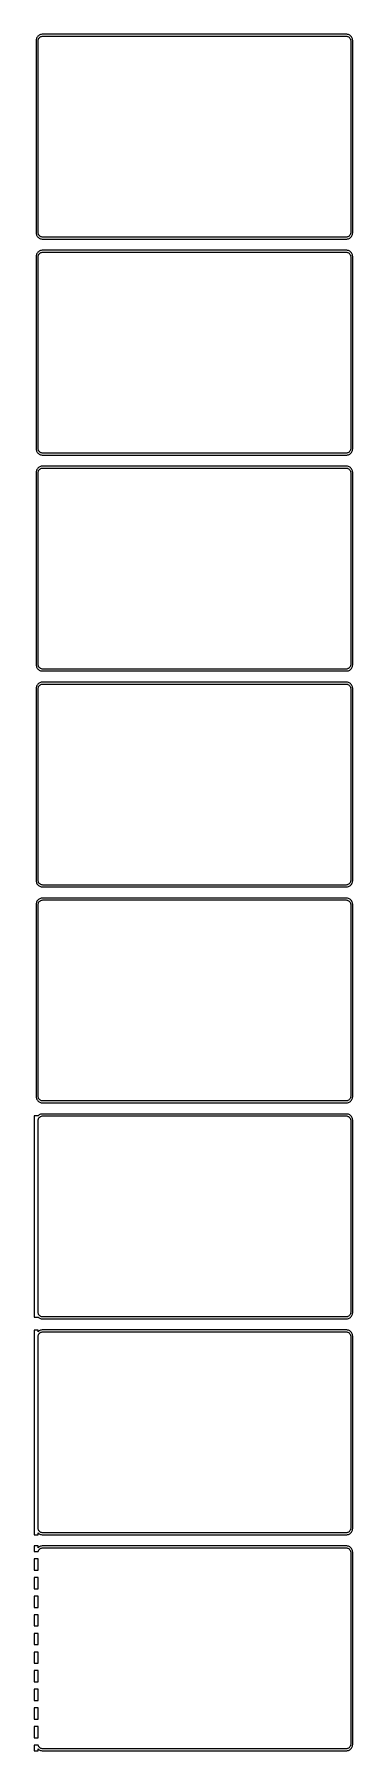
# Model space of a CAD drawing. Header units: metres. Extents: x -129 to 128, y 2528 to 5128.
# Drawn here: x -129 to 128, y 3746 to 5128 of the extents above; entities that cross this region are included whole.
import ezdxf

# ---------------------------------------------------------------- set-up
doc = ezdxf.new("R2010")
doc.units = ezdxf.units.M

msp = doc.modelspace()

# ---------------------------------------------------------------- linework, layer by layer
for p, q in [((-127.461, 5124.13), (-127.5, 5123.5)), ((-127.5, 5123.5), (-127.5, 4968.5)), ((-127.343, 5124.74), (-127.461, 5124.13)), ((-127.149, 5125.34), (-127.343, 5124.74)), ((-126.882, 5125.91), (-127.149, 5125.34)), ((-126.545, 5126.44), (-126.882, 5125.91)), ((-126.145, 5126.92), (-126.545, 5126.44)), ((-125.687, 5127.35), (-126.145, 5126.92)), ((-126, 5123), (-125.968, 5123.5)), ((-126, 4969), (-126, 5123)), ((-125.968, 5123.5), (-125.874, 5123.99)), ((-125.874, 5123.99), (-125.719, 5124.47)), ((-125.719, 5124.47), (-125.505, 5124.93)), ((-125.179, 5127.72), (-125.687, 5127.35)), ((-125.505, 5124.93), (-125.236, 5125.35)), ((-125.236, 5125.35), (-124.916, 5125.74)), ((-124.629, 5128.02), (-125.179, 5127.72)), ((-124.916, 5125.74), (-124.55, 5126.08)), ((-124.045, 5128.26), (-124.629, 5128.02)), ((-124.55, 5126.08), (-124.143, 5126.38)), ((-124.143, 5126.38), (-123.703, 5126.62)), ((-123.437, 5128.41), (-124.045, 5128.26)), ((-123.703, 5126.62), (-123.236, 5126.8)), ((-122.814, 5128.49), (-123.437, 5128.41)), ((-123.236, 5126.8), (-122.75, 5126.93)), ((122.814, 5128.49), (-122.814, 5128.49)), ((-122.75, 5126.93), (-122.251, 5126.99)), ((-122.251, 5126.99), (122.251, 5126.99)), ((122.251, 5126.99), (122.75, 5126.93)), ((122.75, 5126.93), (123.236, 5126.8)), ((123.437, 5128.41), (122.814, 5128.49)), ((123.236, 5126.8), (123.703, 5126.62)), ((124.045, 5128.26), (123.437, 5128.41)), ((123.703, 5126.62), (124.143, 5126.38)), ((124.629, 5128.02), (124.045, 5128.26)), ((124.143, 5126.38), (124.55, 5126.08)), ((124.55, 5126.08), (124.916, 5125.74)), ((125.179, 5127.72), (124.629, 5128.02)), ((124.916, 5125.74), (125.236, 5125.35)), ((125.687, 5127.35), (125.179, 5127.72)), ((125.236, 5125.35), (125.505, 5124.93)), ((125.505, 5124.93), (125.719, 5124.47)), ((126.145, 5126.92), (125.687, 5127.35)), ((125.719, 5124.47), (125.874, 5123.99)), ((125.874, 5123.99), (125.968, 5123.5)), ((125.968, 5123.5), (126, 5123)), ((126, 5123), (126, 4969)), ((126.545, 5126.44), (126.145, 5126.92)), ((126.882, 5125.91), (126.545, 5126.44)), ((127.149, 5125.34), (126.882, 5125.91)), ((127.343, 5124.74), (127.149, 5125.34)), ((127.461, 5124.13), (127.343, 5124.74)), ((127.5, 5123.5), (127.461, 5124.13)), ((127.5, 4968.5), (127.5, 5123.5)), ((-127.5, 4968.5), (-127.461, 4967.87)), ((-127.461, 4967.87), (-127.343, 4967.26)), ((-127.343, 4967.26), (-127.149, 4966.66)), ((-127.149, 4966.66), (-126.882, 4966.09)), ((-126.882, 4966.09), (-126.545, 4965.56)), ((-126.545, 4965.56), (-126.145, 4965.08)), ((-126.145, 4965.08), (-125.687, 4964.65)), ((-125.968, 4968.5), (-126, 4969)), ((-125.874, 4968.01), (-125.968, 4968.5)), ((-125.719, 4967.53), (-125.874, 4968.01)), ((-125.505, 4967.07), (-125.719, 4967.53)), ((-125.236, 4966.65), (-125.505, 4967.07)), ((-124.916, 4966.26), (-125.236, 4966.65)), ((-124.55, 4965.92), (-124.916, 4966.26)), ((-124.143, 4965.62), (-124.55, 4965.92)), ((-123.703, 4965.38), (-124.143, 4965.62)), ((-123.236, 4965.2), (-123.703, 4965.38)), ((-122.75, 4965.07), (-123.236, 4965.2)), ((-122.251, 4965.01), (-122.75, 4965.07)), ((122.251, 4965.01), (-122.251, 4965.01)), ((122.75, 4965.07), (122.251, 4965.01)), ((123.236, 4965.2), (122.75, 4965.07)), ((123.703, 4965.38), (123.236, 4965.2)), ((124.143, 4965.62), (123.703, 4965.38)), ((124.55, 4965.92), (124.143, 4965.62)), ((124.916, 4966.26), (124.55, 4965.92)), ((125.236, 4966.65), (124.916, 4966.26)), ((125.505, 4967.07), (125.236, 4966.65)), ((125.719, 4967.53), (125.505, 4967.07)), ((125.687, 4964.65), (126.145, 4965.08)), ((125.874, 4968.01), (125.719, 4967.53)), ((125.968, 4968.5), (125.874, 4968.01)), ((126, 4969), (125.968, 4968.5)), ((126.145, 4965.08), (126.545, 4965.56)), ((126.545, 4965.56), (126.882, 4966.09)), ((126.882, 4966.09), (127.149, 4966.66)), ((127.149, 4966.66), (127.343, 4967.26)), ((127.343, 4967.26), (127.461, 4967.87)), ((127.461, 4967.87), (127.5, 4968.5)), ((-127.149, 4951.34), (-127.343, 4950.74)), ((-126.882, 4951.91), (-127.149, 4951.34)), ((-126.545, 4952.44), (-126.882, 4951.91)), ((-126.145, 4952.92), (-126.545, 4952.44)), ((-125.687, 4953.35), (-126.145, 4952.92)), ((-125.687, 4964.65), (-125.179, 4964.28)), ((-125.179, 4953.72), (-125.687, 4953.35)), ((-125.505, 4950.93), (-125.236, 4951.35)), ((-125.236, 4951.35), (-124.916, 4951.74)), ((-125.179, 4964.28), (-124.629, 4963.98)), ((-124.629, 4954.02), (-125.179, 4953.72)), ((-124.916, 4951.74), (-124.55, 4952.08)), ((-124.629, 4963.98), (-124.045, 4963.74)), ((-124.045, 4954.26), (-124.629, 4954.02)), ((-124.55, 4952.08), (-124.143, 4952.38)), ((-124.143, 4952.38), (-123.703, 4952.62)), ((-124.045, 4963.74), (-123.437, 4963.59)), ((-123.437, 4954.41), (-124.045, 4954.26)), ((-123.703, 4952.62), (-123.236, 4952.8)), ((-123.437, 4963.59), (-122.814, 4963.51)), ((-122.814, 4954.49), (-123.437, 4954.41)), ((-123.236, 4952.8), (-122.75, 4952.93)), ((-122.814, 4963.51), (122.814, 4963.51)), ((122.814, 4954.49), (-122.814, 4954.49)), ((-122.75, 4952.93), (-122.251, 4952.99)), ((-122.251, 4952.99), (122.251, 4952.99)), ((122.251, 4952.99), (122.75, 4952.93)), ((122.75, 4952.93), (123.236, 4952.8)), ((122.814, 4963.51), (123.437, 4963.59)), ((123.437, 4954.41), (122.814, 4954.49)), ((123.236, 4952.8), (123.703, 4952.62)), ((123.437, 4963.59), (124.045, 4963.74)), ((124.045, 4954.26), (123.437, 4954.41)), ((123.703, 4952.62), (124.143, 4952.38)), ((124.045, 4963.74), (124.629, 4963.98)), ((124.629, 4954.02), (124.045, 4954.26)), ((124.143, 4952.38), (124.55, 4952.08)), ((124.55, 4952.08), (124.916, 4951.74)), ((124.629, 4963.98), (125.179, 4964.28)), ((125.179, 4953.72), (124.629, 4954.02)), ((124.916, 4951.74), (125.236, 4951.35)), ((125.179, 4964.28), (125.687, 4964.65)), ((125.687, 4953.35), (125.179, 4953.72)), ((125.236, 4951.35), (125.505, 4950.93)), ((126.145, 4952.92), (125.687, 4953.35)), ((126.545, 4952.44), (126.145, 4952.92)), ((126.882, 4951.91), (126.545, 4952.44)), ((127.149, 4951.34), (126.882, 4951.91)), ((127.343, 4950.74), (127.149, 4951.34)), ((-127.461, 4950.13), (-127.5, 4949.5)), ((-127.5, 4949.5), (-127.5, 4794.5)), ((-127.343, 4950.74), (-127.461, 4950.13)), ((-126, 4949), (-125.968, 4949.5)), ((-126, 4795), (-126, 4949)), ((-125.968, 4949.5), (-125.874, 4949.99)), ((-125.874, 4949.99), (-125.719, 4950.47)), ((-125.719, 4950.47), (-125.505, 4950.93)), ((125.505, 4950.93), (125.719, 4950.47)), ((125.719, 4950.47), (125.874, 4949.99)), ((125.874, 4949.99), (125.968, 4949.5)), ((125.968, 4949.5), (126, 4949)), ((126, 4949), (126, 4795)), ((127.461, 4950.13), (127.343, 4950.74)), ((127.5, 4949.5), (127.461, 4950.13)), ((127.5, 4794.5), (127.5, 4949.5)), ((-127.5, 4794.5), (-127.461, 4793.87)), ((-127.461, 4793.87), (-127.343, 4793.26)), ((-127.343, 4793.26), (-127.149, 4792.66)), ((-127.149, 4792.66), (-126.882, 4792.09)), ((-126.882, 4792.09), (-126.545, 4791.56)), ((-126.545, 4791.56), (-126.145, 4791.08)), ((-126.145, 4791.08), (-125.687, 4790.65)), ((-125.968, 4794.5), (-126, 4795)), ((-125.874, 4794.01), (-125.968, 4794.5)), ((-125.719, 4793.53), (-125.874, 4794.01)), ((-125.505, 4793.07), (-125.719, 4793.53)), ((-125.687, 4790.65), (-125.179, 4790.28)), ((-125.236, 4792.65), (-125.505, 4793.07)), ((-124.916, 4792.26), (-125.236, 4792.65)), ((-125.179, 4790.28), (-124.629, 4789.98)), ((-124.55, 4791.92), (-124.916, 4792.26)), ((-124.629, 4789.98), (-124.045, 4789.74)), ((-124.143, 4791.62), (-124.55, 4791.92)), ((-123.703, 4791.38), (-124.143, 4791.62)), ((-124.045, 4789.74), (-123.437, 4789.59)), ((-123.236, 4791.2), (-123.703, 4791.38)), ((-123.437, 4789.59), (-122.814, 4789.51)), ((-122.75, 4791.07), (-123.236, 4791.2)), ((-122.814, 4789.51), (122.814, 4789.51)), ((-122.251, 4791.01), (-122.75, 4791.07)), ((122.251, 4791.01), (-122.251, 4791.01)), ((122.75, 4791.07), (122.251, 4791.01)), ((123.236, 4791.2), (122.75, 4791.07)), ((122.814, 4789.51), (123.437, 4789.59)), ((123.703, 4791.38), (123.236, 4791.2)), ((123.437, 4789.59), (124.045, 4789.74)), ((124.143, 4791.62), (123.703, 4791.38)), ((124.045, 4789.74), (124.629, 4789.98)), ((124.55, 4791.92), (124.143, 4791.62)), ((124.916, 4792.26), (124.55, 4791.92)), ((124.629, 4789.98), (125.179, 4790.28)), ((125.236, 4792.65), (124.916, 4792.26)), ((125.179, 4790.28), (125.687, 4790.65)), ((125.505, 4793.07), (125.236, 4792.65)), ((125.719, 4793.53), (125.505, 4793.07)), ((125.687, 4790.65), (126.145, 4791.08)), ((125.874, 4794.01), (125.719, 4793.53)), ((125.968, 4794.5), (125.874, 4794.01)), ((126, 4795), (125.968, 4794.5)), ((126.145, 4791.08), (126.545, 4791.56)), ((126.545, 4791.56), (126.882, 4792.09)), ((126.882, 4792.09), (127.149, 4792.66)), ((127.149, 4792.66), (127.343, 4793.26)), ((127.343, 4793.26), (127.461, 4793.87)), ((127.461, 4793.87), (127.5, 4794.5)), ((-127.461, 4776.13), (-127.5, 4775.5)), ((-127.5, 4775.5), (-127.5, 4620.5)), ((-127.343, 4776.74), (-127.461, 4776.13)), ((-127.149, 4777.34), (-127.343, 4776.74)), ((-126.882, 4777.91), (-127.149, 4777.34)), ((-126.545, 4778.44), (-126.882, 4777.91)), ((-126.145, 4778.92), (-126.545, 4778.44)), ((-125.687, 4779.35), (-126.145, 4778.92)), ((-126, 4775), (-125.968, 4775.5)), ((-126, 4621), (-126, 4775)), ((-125.968, 4775.5), (-125.874, 4775.99)), ((-125.874, 4775.99), (-125.719, 4776.47)), ((-125.719, 4776.47), (-125.505, 4776.93)), ((-125.179, 4779.72), (-125.687, 4779.35)), ((-125.505, 4776.93), (-125.236, 4777.35)), ((-125.236, 4777.35), (-124.916, 4777.74)), ((-124.629, 4780.02), (-125.179, 4779.72)), ((-124.916, 4777.74), (-124.55, 4778.08)), ((-124.045, 4780.26), (-124.629, 4780.02)), ((-124.55, 4778.08), (-124.143, 4778.38)), ((-124.143, 4778.38), (-123.703, 4778.62)), ((-123.437, 4780.41), (-124.045, 4780.26)), ((-123.703, 4778.62), (-123.236, 4778.8)), ((-122.814, 4780.49), (-123.437, 4780.41)), ((-123.236, 4778.8), (-122.75, 4778.93)), ((122.814, 4780.49), (-122.814, 4780.49)), ((-122.75, 4778.93), (-122.251, 4778.99)), ((-122.251, 4778.99), (122.251, 4778.99)), ((122.251, 4778.99), (122.75, 4778.93)), ((122.75, 4778.93), (123.236, 4778.8)), ((123.437, 4780.41), (122.814, 4780.49)), ((123.236, 4778.8), (123.703, 4778.62)), ((124.045, 4780.26), (123.437, 4780.41)), ((123.703, 4778.62), (124.143, 4778.38)), ((124.629, 4780.02), (124.045, 4780.26)), ((124.143, 4778.38), (124.55, 4778.08)), ((124.55, 4778.08), (124.916, 4777.74)), ((125.179, 4779.72), (124.629, 4780.02)), ((124.916, 4777.74), (125.236, 4777.35)), ((125.687, 4779.35), (125.179, 4779.72)), ((125.236, 4777.35), (125.505, 4776.93)), ((125.505, 4776.93), (125.719, 4776.47)), ((126.145, 4778.92), (125.687, 4779.35)), ((125.719, 4776.47), (125.874, 4775.99)), ((125.874, 4775.99), (125.968, 4775.5)), ((125.968, 4775.5), (126, 4775)), ((126, 4775), (126, 4621)), ((126.545, 4778.44), (126.145, 4778.92)), ((126.882, 4777.91), (126.545, 4778.44)), ((127.149, 4777.34), (126.882, 4777.91)), ((127.343, 4776.74), (127.149, 4777.34)), ((127.461, 4776.13), (127.343, 4776.74)), ((127.5, 4775.5), (127.461, 4776.13)), ((127.5, 4620.5), (127.5, 4775.5)), ((-127.5, 4620.5), (-127.461, 4619.87)), ((-127.461, 4619.87), (-127.343, 4619.26)), ((-127.343, 4619.26), (-127.149, 4618.66)), ((-125.968, 4620.5), (-126, 4621)), ((-125.874, 4620.01), (-125.968, 4620.5)), ((-125.719, 4619.53), (-125.874, 4620.01)), ((-125.505, 4619.07), (-125.719, 4619.53)), ((125.719, 4619.53), (125.505, 4619.07)), ((125.874, 4620.01), (125.719, 4619.53)), ((125.968, 4620.5), (125.874, 4620.01)), ((126, 4621), (125.968, 4620.5)), ((127.149, 4618.66), (127.343, 4619.26)), ((127.343, 4619.26), (127.461, 4619.87)), ((127.461, 4619.87), (127.5, 4620.5)), ((-127.149, 4618.66), (-126.882, 4618.09)), ((-126.882, 4618.09), (-126.545, 4617.56)), ((-126.545, 4617.56), (-126.145, 4617.08)), ((-126.145, 4617.08), (-125.687, 4616.65)), ((-125.687, 4605.35), (-126.145, 4604.92)), ((-125.687, 4616.65), (-125.179, 4616.28)), ((-125.179, 4605.72), (-125.687, 4605.35)), ((-125.236, 4618.65), (-125.505, 4619.07)), ((-124.916, 4618.26), (-125.236, 4618.65)), ((-125.179, 4616.28), (-124.629, 4615.98)), ((-124.629, 4606.02), (-125.179, 4605.72)), ((-124.55, 4617.92), (-124.916, 4618.26)), ((-124.629, 4615.98), (-124.045, 4615.74)), ((-124.045, 4606.26), (-124.629, 4606.02)), ((-124.143, 4617.62), (-124.55, 4617.92)), ((-123.703, 4617.38), (-124.143, 4617.62)), ((-124.045, 4615.74), (-123.437, 4615.59)), ((-123.437, 4606.41), (-124.045, 4606.26)), ((-123.236, 4617.2), (-123.703, 4617.38)), ((-123.437, 4615.59), (-122.814, 4615.51)), ((-122.814, 4606.49), (-123.437, 4606.41)), ((-122.75, 4617.07), (-123.236, 4617.2)), ((-122.814, 4615.51), (122.814, 4615.51)), ((122.814, 4606.49), (-122.814, 4606.49)), ((-122.251, 4617.01), (-122.75, 4617.07)), ((122.251, 4617.01), (-122.251, 4617.01)), ((122.75, 4617.07), (122.251, 4617.01)), ((123.236, 4617.2), (122.75, 4617.07)), ((122.814, 4615.51), (123.437, 4615.59)), ((123.437, 4606.41), (122.814, 4606.49)), ((123.703, 4617.38), (123.236, 4617.2)), ((123.437, 4615.59), (124.045, 4615.74)), ((124.045, 4606.26), (123.437, 4606.41)), ((124.143, 4617.62), (123.703, 4617.38)), ((124.045, 4615.74), (124.629, 4615.98)), ((124.629, 4606.02), (124.045, 4606.26)), ((124.55, 4617.92), (124.143, 4617.62)), ((124.916, 4618.26), (124.55, 4617.92)), ((124.629, 4615.98), (125.179, 4616.28)), ((125.179, 4605.72), (124.629, 4606.02)), ((125.236, 4618.65), (124.916, 4618.26)), ((125.179, 4616.28), (125.687, 4616.65)), ((125.687, 4605.35), (125.179, 4605.72)), ((125.505, 4619.07), (125.236, 4618.65)), ((125.687, 4616.65), (126.145, 4617.08)), ((126.145, 4604.92), (125.687, 4605.35)), ((126.145, 4617.08), (126.545, 4617.56)), ((126.545, 4617.56), (126.882, 4618.09)), ((126.882, 4618.09), (127.149, 4618.66)), ((-127.461, 4602.13), (-127.5, 4601.5)), ((-127.5, 4601.5), (-127.5, 4446.5)), ((-127.343, 4602.74), (-127.461, 4602.13)), ((-127.149, 4603.34), (-127.343, 4602.74)), ((-126.882, 4603.91), (-127.149, 4603.34)), ((-126.545, 4604.44), (-126.882, 4603.91)), ((-126.145, 4604.92), (-126.545, 4604.44)), ((-126, 4601), (-125.968, 4601.5)), ((-126, 4447), (-126, 4601)), ((-125.968, 4601.5), (-125.874, 4601.99)), ((-125.874, 4601.99), (-125.719, 4602.47)), ((-125.719, 4602.47), (-125.505, 4602.93)), ((-125.505, 4602.93), (-125.236, 4603.35)), ((-125.236, 4603.35), (-124.916, 4603.74)), ((-124.916, 4603.74), (-124.55, 4604.08)), ((-124.55, 4604.08), (-124.143, 4604.38)), ((-124.143, 4604.38), (-123.703, 4604.62)), ((-123.703, 4604.62), (-123.236, 4604.8)), ((-123.236, 4604.8), (-122.75, 4604.93)), ((-122.75, 4604.93), (-122.251, 4604.99)), ((-122.251, 4604.99), (122.251, 4604.99)), ((122.251, 4604.99), (122.75, 4604.93)), ((122.75, 4604.93), (123.236, 4604.8)), ((123.236, 4604.8), (123.703, 4604.62)), ((123.703, 4604.62), (124.143, 4604.38)), ((124.143, 4604.38), (124.55, 4604.08)), ((124.55, 4604.08), (124.916, 4603.74)), ((124.916, 4603.74), (125.236, 4603.35)), ((125.236, 4603.35), (125.505, 4602.93)), ((125.505, 4602.93), (125.719, 4602.47)), ((125.719, 4602.47), (125.874, 4601.99)), ((125.874, 4601.99), (125.968, 4601.5)), ((125.968, 4601.5), (126, 4601)), ((126, 4601), (126, 4447)), ((126.545, 4604.44), (126.145, 4604.92)), ((126.882, 4603.91), (126.545, 4604.44)), ((127.149, 4603.34), (126.882, 4603.91)), ((127.343, 4602.74), (127.149, 4603.34)), ((127.461, 4602.13), (127.343, 4602.74)), ((127.5, 4601.5), (127.461, 4602.13)), ((127.5, 4446.5), (127.5, 4601.5)), ((-127.5, 4446.5), (-127.461, 4445.87)), ((-127.461, 4445.87), (-127.343, 4445.26)), ((-127.343, 4445.26), (-127.149, 4444.66)), ((-127.149, 4444.66), (-126.882, 4444.09)), ((-126.882, 4444.09), (-126.545, 4443.56)), ((-126.545, 4443.56), (-126.145, 4443.08)), ((-126.145, 4443.08), (-125.687, 4442.65)), ((-125.968, 4446.5), (-126, 4447)), ((-125.874, 4446.01), (-125.968, 4446.5)), ((-125.719, 4445.53), (-125.874, 4446.01)), ((-125.505, 4445.07), (-125.719, 4445.53)), ((-125.687, 4442.65), (-125.179, 4442.28)), ((-125.236, 4444.65), (-125.505, 4445.07)), ((-124.916, 4444.26), (-125.236, 4444.65)), ((-125.179, 4442.28), (-124.629, 4441.98)), ((-124.55, 4443.92), (-124.916, 4444.26)), ((-124.629, 4441.98), (-124.045, 4441.74)), ((-124.143, 4443.62), (-124.55, 4443.92)), ((-123.703, 4443.38), (-124.143, 4443.62)), ((-124.045, 4441.74), (-123.437, 4441.59)), ((-123.236, 4443.2), (-123.703, 4443.38)), ((-123.437, 4441.59), (-122.814, 4441.51)), ((-122.75, 4443.07), (-123.236, 4443.2)), ((-122.814, 4441.51), (122.814, 4441.51)), ((-122.251, 4443.01), (-122.75, 4443.07)), ((122.251, 4443.01), (-122.251, 4443.01)), ((122.75, 4443.07), (122.251, 4443.01)), ((123.236, 4443.2), (122.75, 4443.07)), ((122.814, 4441.51), (123.437, 4441.59)), ((123.703, 4443.38), (123.236, 4443.2)), ((123.437, 4441.59), (124.045, 4441.74)), ((124.143, 4443.62), (123.703, 4443.38)), ((124.045, 4441.74), (124.629, 4441.98)), ((124.55, 4443.92), (124.143, 4443.62)), ((124.916, 4444.26), (124.55, 4443.92)), ((124.629, 4441.98), (125.179, 4442.28)), ((125.236, 4444.65), (124.916, 4444.26)), ((125.179, 4442.28), (125.687, 4442.65)), ((125.505, 4445.07), (125.236, 4444.65)), ((125.719, 4445.53), (125.505, 4445.07)), ((125.687, 4442.65), (126.145, 4443.08)), ((125.874, 4446.01), (125.719, 4445.53)), ((125.968, 4446.5), (125.874, 4446.01)), ((126, 4447), (125.968, 4446.5)), ((126.145, 4443.08), (126.545, 4443.56)), ((126.545, 4443.56), (126.882, 4444.09)), ((126.882, 4444.09), (127.149, 4444.66)), ((127.149, 4444.66), (127.343, 4445.26)), ((127.343, 4445.26), (127.461, 4445.87)), ((127.461, 4445.87), (127.5, 4446.5)), ((-127.461, 4428.13), (-127.5, 4427.5)), ((-127.5, 4427.5), (-127.5, 4272.5)), ((-127.343, 4428.74), (-127.461, 4428.13)), ((-127.149, 4429.34), (-127.343, 4428.74)), ((-126.882, 4429.91), (-127.149, 4429.34)), ((-126.545, 4430.44), (-126.882, 4429.91)), ((-126.145, 4430.92), (-126.545, 4430.44)), ((-125.687, 4431.35), (-126.145, 4430.92)), ((-126, 4427), (-125.968, 4427.5)), ((-126, 4273), (-126, 4427)), ((-125.968, 4427.5), (-125.874, 4427.99)), ((-125.874, 4427.99), (-125.719, 4428.47)), ((-125.719, 4428.47), (-125.505, 4428.93)), ((-125.179, 4431.72), (-125.687, 4431.35)), ((-125.505, 4428.93), (-125.236, 4429.35)), ((-125.236, 4429.35), (-124.916, 4429.74)), ((-124.629, 4432.02), (-125.179, 4431.72)), ((-124.916, 4429.74), (-124.55, 4430.08)), ((-124.045, 4432.26), (-124.629, 4432.02)), ((-124.55, 4430.08), (-124.143, 4430.38)), ((-124.143, 4430.38), (-123.703, 4430.62)), ((-123.437, 4432.41), (-124.045, 4432.26)), ((-123.703, 4430.62), (-123.236, 4430.8)), ((-122.814, 4432.49), (-123.437, 4432.41)), ((-123.236, 4430.8), (-122.75, 4430.93)), ((122.814, 4432.49), (-122.814, 4432.49)), ((-122.75, 4430.93), (-122.251, 4430.99)), ((-122.251, 4430.99), (122.251, 4430.99)), ((122.251, 4430.99), (122.75, 4430.93)), ((122.75, 4430.93), (123.236, 4430.8)), ((123.437, 4432.41), (122.814, 4432.49)), ((123.236, 4430.8), (123.703, 4430.62)), ((124.045, 4432.26), (123.437, 4432.41)), ((123.703, 4430.62), (124.143, 4430.38)), ((124.629, 4432.02), (124.045, 4432.26)), ((124.143, 4430.38), (124.55, 4430.08)), ((124.55, 4430.08), (124.916, 4429.74)), ((125.179, 4431.72), (124.629, 4432.02)), ((124.916, 4429.74), (125.236, 4429.35)), ((125.687, 4431.35), (125.179, 4431.72)), ((125.236, 4429.35), (125.505, 4428.93)), ((125.505, 4428.93), (125.719, 4428.47)), ((126.145, 4430.92), (125.687, 4431.35)), ((125.719, 4428.47), (125.874, 4427.99)), ((125.874, 4427.99), (125.968, 4427.5)), ((125.968, 4427.5), (126, 4427)), ((126, 4427), (126, 4273)), ((126.545, 4430.44), (126.145, 4430.92)), ((126.882, 4429.91), (126.545, 4430.44)), ((127.149, 4429.34), (126.882, 4429.91)), ((127.343, 4428.74), (127.149, 4429.34)), ((127.461, 4428.13), (127.343, 4428.74)), ((127.5, 4427.5), (127.461, 4428.13)), ((127.5, 4272.5), (127.5, 4427.5)), ((-127.5, 4272.5), (-127.461, 4271.87)), ((-127.461, 4271.87), (-127.343, 4271.26)), ((-127.343, 4271.26), (-127.149, 4270.66)), ((-127.149, 4270.66), (-126.882, 4270.09)), ((-126.882, 4270.09), (-126.545, 4269.56)), ((-126.545, 4269.56), (-126.145, 4269.08)), ((-126.145, 4269.08), (-125.687, 4268.65)), ((-125.968, 4272.5), (-126, 4273)), ((-125.874, 4272.01), (-125.968, 4272.5)), ((-125.719, 4271.53), (-125.874, 4272.01)), ((-125.505, 4271.07), (-125.719, 4271.53)), ((-125.687, 4268.65), (-125.179, 4268.28)), ((-125.236, 4270.65), (-125.505, 4271.07)), ((-124.916, 4270.26), (-125.236, 4270.65)), ((-125.179, 4268.28), (-124.629, 4267.98)), ((-124.55, 4269.92), (-124.916, 4270.26)), ((-124.629, 4267.98), (-124.045, 4267.74)), ((-124.143, 4269.62), (-124.55, 4269.92)), ((-123.703, 4269.38), (-124.143, 4269.62)), ((-124.045, 4267.74), (-123.437, 4267.59)), ((-123.236, 4269.2), (-123.703, 4269.38)), ((-123.437, 4267.59), (-122.814, 4267.51)), ((-122.75, 4269.07), (-123.236, 4269.2)), ((-122.814, 4267.51), (122.814, 4267.51)), ((-122.251, 4269.01), (-122.75, 4269.07)), ((122.251, 4269.01), (-122.251, 4269.01)), ((122.75, 4269.07), (122.251, 4269.01)), ((123.236, 4269.2), (122.75, 4269.07)), ((122.814, 4267.51), (123.437, 4267.59)), ((123.703, 4269.38), (123.236, 4269.2)), ((123.437, 4267.59), (124.045, 4267.74)), ((124.143, 4269.62), (123.703, 4269.38)), ((124.045, 4267.74), (124.629, 4267.98)), ((124.55, 4269.92), (124.143, 4269.62)), ((124.916, 4270.26), (124.55, 4269.92)), ((124.629, 4267.98), (125.179, 4268.28)), ((125.236, 4270.65), (124.916, 4270.26)), ((125.179, 4268.28), (125.687, 4268.65)), ((125.505, 4271.07), (125.236, 4270.65)), ((125.719, 4271.53), (125.505, 4271.07)), ((125.687, 4268.65), (126.145, 4269.08)), ((125.874, 4272.01), (125.719, 4271.53)), ((125.968, 4272.5), (125.874, 4272.01)), ((126, 4273), (125.968, 4272.5)), ((126.145, 4269.08), (126.545, 4269.56)), ((126.545, 4269.56), (126.882, 4270.09)), ((126.882, 4270.09), (127.149, 4270.66)), ((127.149, 4270.66), (127.343, 4271.26)), ((127.343, 4271.26), (127.461, 4271.87)), ((127.461, 4271.87), (127.5, 4272.5)), ((-126, 4257.06), (-129, 4257.06)), ((-129, 4257.06), (-129, 4094.94)), ((-125.687, 4257.35), (-126, 4257.06)), ((-126, 4253), (-125.968, 4253.5)), ((-126, 4099), (-126, 4253)), ((-125.968, 4253.5), (-125.874, 4253.99)), ((-125.874, 4253.99), (-125.719, 4254.47)), ((-125.719, 4254.47), (-125.505, 4254.93)), ((-125.179, 4257.72), (-125.687, 4257.35)), ((-125.505, 4254.93), (-125.236, 4255.35)), ((-125.236, 4255.35), (-124.916, 4255.74)), ((-124.629, 4258.02), (-125.179, 4257.72)), ((-124.916, 4255.74), (-124.55, 4256.08)), ((-124.045, 4258.26), (-124.629, 4258.02)), ((-124.55, 4256.08), (-124.143, 4256.38)), ((-124.143, 4256.38), (-123.703, 4256.62)), ((-123.437, 4258.41), (-124.045, 4258.26)), ((-123.703, 4256.62), (-123.236, 4256.8)), ((-122.814, 4258.49), (-123.437, 4258.41)), ((-123.236, 4256.8), (-122.75, 4256.93)), ((122.814, 4258.49), (-122.814, 4258.49)), ((-122.75, 4256.93), (-122.251, 4256.99)), ((-122.251, 4256.99), (122.251, 4256.99)), ((122.251, 4256.99), (122.75, 4256.93)), ((122.75, 4256.93), (123.236, 4256.8)), ((123.437, 4258.41), (122.814, 4258.49)), ((123.236, 4256.8), (123.703, 4256.62)), ((124.045, 4258.26), (123.437, 4258.41)), ((123.703, 4256.62), (124.143, 4256.38)), ((124.629, 4258.02), (124.045, 4258.26)), ((124.143, 4256.38), (124.55, 4256.08)), ((124.55, 4256.08), (124.916, 4255.74)), ((125.179, 4257.72), (124.629, 4258.02)), ((124.916, 4255.74), (125.236, 4255.35)), ((125.687, 4257.35), (125.179, 4257.72)), ((125.236, 4255.35), (125.505, 4254.93)), ((125.505, 4254.93), (125.719, 4254.47)), ((126.145, 4256.92), (125.687, 4257.35)), ((125.719, 4254.47), (125.874, 4253.99)), ((125.874, 4253.99), (125.968, 4253.5)), ((125.968, 4253.5), (126, 4253)), ((126, 4253), (126, 4099)), ((126.545, 4256.44), (126.145, 4256.92)), ((126.882, 4255.91), (126.545, 4256.44)), ((127.149, 4255.34), (126.882, 4255.91)), ((127.343, 4254.74), (127.149, 4255.34)), ((127.461, 4254.13), (127.343, 4254.74)), ((127.5, 4253.5), (127.461, 4254.13)), ((127.5, 4098.5), (127.5, 4253.5)), ((-129, 4094.94), (-126, 4094.94)), ((-125.968, 4098.5), (-126, 4099)), ((-126, 4094.94), (-125.687, 4094.65)), ((-125.874, 4098.01), (-125.968, 4098.5)), ((-125.719, 4097.53), (-125.874, 4098.01)), ((-125.505, 4097.07), (-125.719, 4097.53)), ((-125.687, 4094.65), (-125.179, 4094.28)), ((-125.236, 4096.65), (-125.505, 4097.07)), ((-124.916, 4096.26), (-125.236, 4096.65)), ((-125.179, 4094.28), (-124.629, 4093.98)), ((-124.55, 4095.92), (-124.916, 4096.26)), ((-124.629, 4093.98), (-124.045, 4093.74)), ((-124.143, 4095.62), (-124.55, 4095.92)), ((-123.703, 4095.38), (-124.143, 4095.62)), ((-124.045, 4093.74), (-123.437, 4093.59)), ((-123.236, 4095.2), (-123.703, 4095.38)), ((-122.75, 4095.07), (-123.236, 4095.2)), ((-122.251, 4095.01), (-122.75, 4095.07)), ((122.251, 4095.01), (-122.251, 4095.01)), ((122.75, 4095.07), (122.251, 4095.01)), ((123.236, 4095.2), (122.75, 4095.07)), ((123.703, 4095.38), (123.236, 4095.2)), ((123.437, 4093.59), (124.045, 4093.74)), ((124.143, 4095.62), (123.703, 4095.38)), ((124.045, 4093.74), (124.629, 4093.98)), ((124.55, 4095.92), (124.143, 4095.62)), ((124.916, 4096.26), (124.55, 4095.92)), ((124.629, 4093.98), (125.179, 4094.28)), ((125.236, 4096.65), (124.916, 4096.26)), ((125.179, 4094.28), (125.687, 4094.65)), ((125.505, 4097.07), (125.236, 4096.65)), ((125.719, 4097.53), (125.505, 4097.07)), ((125.687, 4094.65), (126.145, 4095.08)), ((125.874, 4098.01), (125.719, 4097.53)), ((125.968, 4098.5), (125.874, 4098.01)), ((126, 4099), (125.968, 4098.5)), ((126.145, 4095.08), (126.545, 4095.56)), ((126.545, 4095.56), (126.882, 4096.09)), ((126.882, 4096.09), (127.149, 4096.66)), ((127.149, 4096.66), (127.343, 4097.26)), ((127.343, 4097.26), (127.461, 4097.87)), ((127.461, 4097.87), (127.5, 4098.5)), ((-126, 4084.47), (-129, 4084.47)), ((-129, 4084.47), (-129, 3919.53)), ((-126, 4083.06), (-126, 4084.47)), ((-125.687, 4083.35), (-126, 4083.06)), ((-125.968, 4079.5), (-125.874, 4079.99)), ((-125.874, 4079.99), (-125.719, 4080.47)), ((-125.719, 4080.47), (-125.505, 4080.93)), ((-125.179, 4083.72), (-125.687, 4083.35)), ((-125.505, 4080.93), (-125.236, 4081.35)), ((-125.236, 4081.35), (-124.916, 4081.74)), ((-124.629, 4084.02), (-125.179, 4083.72)), ((-124.916, 4081.74), (-124.55, 4082.08)), ((-124.045, 4084.26), (-124.629, 4084.02)), ((-124.55, 4082.08), (-124.143, 4082.38)), ((-124.143, 4082.38), (-123.703, 4082.62)), ((-123.437, 4084.41), (-124.045, 4084.26)), ((-123.703, 4082.62), (-123.236, 4082.8)), ((-123.437, 4093.59), (-122.814, 4093.51)), ((-122.814, 4084.49), (-123.437, 4084.41)), ((-123.236, 4082.8), (-122.75, 4082.93)), ((-122.814, 4093.51), (122.814, 4093.51)), ((122.814, 4084.49), (-122.814, 4084.49)), ((-122.75, 4082.93), (-122.251, 4082.99)), ((-122.251, 4082.99), (122.251, 4082.99)), ((122.251, 4082.99), (122.75, 4082.93)), ((122.75, 4082.93), (123.236, 4082.8)), ((122.814, 4093.51), (123.437, 4093.59)), ((123.437, 4084.41), (122.814, 4084.49)), ((123.236, 4082.8), (123.703, 4082.62)), ((124.045, 4084.26), (123.437, 4084.41)), ((123.703, 4082.62), (124.143, 4082.38)), ((124.629, 4084.02), (124.045, 4084.26)), ((124.143, 4082.38), (124.55, 4082.08)), ((124.55, 4082.08), (124.916, 4081.74)), ((125.179, 4083.72), (124.629, 4084.02)), ((124.916, 4081.74), (125.236, 4081.35)), ((125.687, 4083.35), (125.179, 4083.72)), ((125.236, 4081.35), (125.505, 4080.93)), ((125.505, 4080.93), (125.719, 4080.47)), ((126.145, 4082.92), (125.687, 4083.35)), ((125.719, 4080.47), (125.874, 4079.99)), ((125.874, 4079.99), (125.968, 4079.5)), ((126.545, 4082.44), (126.145, 4082.92)), ((126.882, 4081.91), (126.545, 4082.44)), ((127.149, 4081.34), (126.882, 4081.91)), ((127.343, 4080.74), (127.149, 4081.34)), ((127.461, 4080.13), (127.343, 4080.74)), ((127.5, 4079.5), (127.461, 4080.13)), ((-126, 4079), (-125.968, 4079.5)), ((-126, 3925), (-126, 4079)), ((125.968, 4079.5), (126, 4079)), ((126, 4079), (126, 3925)), ((127.5, 3924.5), (127.5, 4079.5)), ((-129, 3919.53), (-126, 3919.53)), ((-125.968, 3924.5), (-126, 3925)), ((-126, 3919.53), (-126, 3920.94)), ((-126, 3920.94), (-125.687, 3920.65)), ((-125.874, 3924.01), (-125.968, 3924.5)), ((-125.719, 3923.53), (-125.874, 3924.01)), ((-125.505, 3923.07), (-125.719, 3923.53)), ((-125.687, 3920.65), (-125.179, 3920.28)), ((-125.236, 3922.65), (-125.505, 3923.07)), ((-124.916, 3922.26), (-125.236, 3922.65)), ((-125.179, 3920.28), (-124.629, 3919.98)), ((-124.55, 3921.92), (-124.916, 3922.26)), ((-124.629, 3919.98), (-124.045, 3919.74)), ((-124.143, 3921.62), (-124.55, 3921.92)), ((-123.703, 3921.38), (-124.143, 3921.62)), ((-124.045, 3919.74), (-123.437, 3919.59)), ((-123.236, 3921.2), (-123.703, 3921.38)), ((-123.437, 3919.59), (-122.814, 3919.51)), ((-122.75, 3921.07), (-123.236, 3921.2)), ((-122.814, 3919.51), (122.814, 3919.51)), ((-122.251, 3921.01), (-122.75, 3921.07)), ((122.251, 3921.01), (-122.251, 3921.01)), ((122.75, 3921.07), (122.251, 3921.01)), ((123.236, 3921.2), (122.75, 3921.07)), ((122.814, 3919.51), (123.437, 3919.59)), ((123.703, 3921.38), (123.236, 3921.2)), ((123.437, 3919.59), (124.045, 3919.74)), ((124.143, 3921.62), (123.703, 3921.38)), ((124.045, 3919.74), (124.629, 3919.98)), ((124.55, 3921.92), (124.143, 3921.62)), ((124.916, 3922.26), (124.55, 3921.92)), ((124.629, 3919.98), (125.179, 3920.28)), ((125.236, 3922.65), (124.916, 3922.26)), ((125.179, 3920.28), (125.687, 3920.65)), ((125.505, 3923.07), (125.236, 3922.65)), ((125.719, 3923.53), (125.505, 3923.07)), ((125.687, 3920.65), (126.145, 3921.08)), ((125.874, 3924.01), (125.719, 3923.53)), ((125.968, 3924.5), (125.874, 3924.01)), ((126, 3925), (125.968, 3924.5)), ((126.145, 3921.08), (126.545, 3921.56)), ((126.545, 3921.56), (126.882, 3922.09)), ((126.882, 3922.09), (127.149, 3922.66)), ((127.149, 3922.66), (127.343, 3923.26)), ((127.343, 3923.26), (127.461, 3923.87)), ((127.461, 3923.87), (127.5, 3924.5)), ((-126, 3910.49), (-129, 3910.49)), ((-129, 3910.49), (-129, 3905.99)), ((-129, 3905.99), (-125.874, 3905.99)), ((-126, 3900.01), (-129, 3900.01)), ((-129, 3900.01), (-129, 3890.99)), ((-126, 3909.06), (-126, 3910.49)), ((-125.687, 3909.35), (-126, 3909.06)), ((-126, 3890.99), (-126, 3900.01)), ((-125.874, 3905.99), (-125.719, 3906.47)), ((-125.874, 3905.99), (-125.874, 3905.99)), ((-125.719, 3906.47), (-125.505, 3906.93)), ((-125.179, 3909.72), (-125.687, 3909.35)), ((-125.505, 3906.93), (-125.236, 3907.35)), ((-125.236, 3907.35), (-124.916, 3907.74)), ((-124.629, 3910.02), (-125.179, 3909.72)), ((-124.916, 3907.74), (-124.55, 3908.08)), ((-124.045, 3910.26), (-124.629, 3910.02)), ((-124.55, 3908.08), (-124.143, 3908.38)), ((-124.143, 3908.38), (-123.703, 3908.62)), ((-123.437, 3910.41), (-124.045, 3910.26)), ((-123.703, 3908.62), (-123.236, 3908.8)), ((-122.814, 3910.49), (-123.437, 3910.41)), ((-123.236, 3908.8), (-122.75, 3908.93)), ((122.814, 3910.49), (-122.814, 3910.49)), ((-122.75, 3908.93), (-122.251, 3908.99)), ((-122.251, 3908.99), (122.251, 3908.99)), ((122.251, 3908.99), (122.75, 3908.93)), ((122.75, 3908.93), (123.236, 3908.8)), ((123.437, 3910.41), (122.814, 3910.49)), ((123.236, 3908.8), (123.703, 3908.62)), ((124.045, 3910.26), (123.437, 3910.41)), ((123.703, 3908.62), (124.143, 3908.38)), ((124.629, 3910.02), (124.045, 3910.26)), ((124.143, 3908.38), (124.55, 3908.08)), ((124.55, 3908.08), (124.916, 3907.74)), ((125.179, 3909.72), (124.629, 3910.02)), ((124.916, 3907.74), (125.236, 3907.35)), ((125.687, 3909.35), (125.179, 3909.72)), ((125.236, 3907.35), (125.505, 3906.93)), ((125.505, 3906.93), (125.719, 3906.47)), ((126.145, 3908.92), (125.687, 3909.35)), ((125.719, 3906.47), (125.874, 3905.99)), ((125.874, 3905.99), (125.968, 3905.5)), ((125.968, 3905.5), (126, 3905)), ((126, 3905), (126, 3751)), ((126.545, 3908.44), (126.145, 3908.92)), ((126.882, 3907.91), (126.545, 3908.44)), ((127.149, 3907.34), (126.882, 3907.91)), ((127.343, 3906.74), (127.149, 3907.34)), ((127.461, 3906.13), (127.343, 3906.74)), ((127.5, 3905.5), (127.461, 3906.13)), ((127.5, 3750.5), (127.5, 3905.5)), ((-129, 3890.99), (-126, 3890.99)), ((-126, 3885.01), (-129, 3885.01)), ((-129, 3885.01), (-129, 3875.99)), ((-129, 3875.99), (-126, 3875.99)), ((-126, 3875.99), (-126, 3885.01)), ((-126, 3870.01), (-129, 3870.01)), ((-129, 3870.01), (-129, 3860.99)), ((-129, 3860.99), (-126, 3860.99)), ((-126, 3860.99), (-126, 3870.01)), ((-126, 3855.01), (-129, 3855.01)), ((-129, 3855.01), (-129, 3845.99)), ((-129, 3845.99), (-126, 3845.99)), ((-126, 3845.99), (-126, 3855.01)), ((-126, 3840.01), (-129, 3840.01)), ((-129, 3840.01), (-129, 3830.99)), ((-129, 3830.99), (-126, 3830.99)), ((-126, 3830.99), (-126, 3840.01)), ((-126, 3825.01), (-129, 3825.01)), ((-129, 3825.01), (-129, 3815.99)), ((-126, 3815.99), (-126, 3825.01)), ((-129, 3815.99), (-126, 3815.99)), ((-126, 3810.01), (-129, 3810.01)), ((-129, 3810.01), (-129, 3800.99)), ((-126, 3800.99), (-126, 3810.01)), ((-129, 3800.99), (-126, 3800.99)), ((-126, 3795.01), (-129, 3795.01)), ((-129, 3795.01), (-129, 3785.99)), ((-126, 3785.99), (-126, 3795.01)), ((-129, 3785.99), (-126, 3785.99)), ((-126, 3780.01), (-129, 3780.01)), ((-129, 3780.01), (-129, 3770.99)), ((-126, 3770.99), (-126, 3780.01)), ((-129, 3770.99), (-126, 3770.99)), ((-126, 3765.01), (-129, 3765.01)), ((-129, 3765.01), (-129, 3755.99)), ((-126, 3755.99), (-126, 3765.01)), ((-129, 3755.99), (-126, 3755.99)), ((-125.874, 3750.01), (-129, 3750.01)), ((-129, 3750.01), (-129, 3745.51)), ((-125.719, 3749.53), (-125.874, 3750.01)), ((-125.874, 3750.01), (-125.874, 3750.01)), ((-125.505, 3749.07), (-125.719, 3749.53)), ((-125.236, 3748.65), (-125.505, 3749.07)), ((-124.916, 3748.26), (-125.236, 3748.65)), ((-124.55, 3747.92), (-124.916, 3748.26)), ((-124.143, 3747.62), (-124.55, 3747.92)), ((124.55, 3747.92), (124.143, 3747.62)), ((124.916, 3748.26), (124.55, 3747.92)), ((125.236, 3748.65), (124.916, 3748.26)), ((125.505, 3749.07), (125.236, 3748.65)), ((125.719, 3749.53), (125.505, 3749.07)), ((125.874, 3750.01), (125.719, 3749.53)), ((125.968, 3750.5), (125.874, 3750.01)), ((126, 3751), (125.968, 3750.5)), ((126.545, 3747.56), (126.882, 3748.09)), ((126.882, 3748.09), (127.149, 3748.66)), ((127.149, 3748.66), (127.343, 3749.26)), ((127.343, 3749.26), (127.461, 3749.87)), ((127.461, 3749.87), (127.5, 3750.5)), ((-129, 3745.51), (-126, 3745.51)), ((-126, 3746.94), (-125.687, 3746.65)), ((-126, 3745.51), (-126, 3746.94)), ((-125.687, 3746.65), (-125.179, 3746.28)), ((-125.179, 3746.28), (-124.629, 3745.98)), ((-124.629, 3745.98), (-124.045, 3745.74)), ((-123.703, 3747.38), (-124.143, 3747.62)), ((-124.045, 3745.74), (-123.437, 3745.59)), ((-123.236, 3747.2), (-123.703, 3747.38)), ((-123.437, 3745.59), (-122.814, 3745.51)), ((-122.75, 3747.07), (-123.236, 3747.2)), ((-122.814, 3745.51), (122.814, 3745.51)), ((-122.251, 3747.01), (-122.75, 3747.07)), ((122.251, 3747.01), (-122.251, 3747.01)), ((122.75, 3747.07), (122.251, 3747.01)), ((123.236, 3747.2), (122.75, 3747.07)), ((122.814, 3745.51), (123.437, 3745.59)), ((123.703, 3747.38), (123.236, 3747.2)), ((123.437, 3745.59), (124.045, 3745.74)), ((124.143, 3747.62), (123.703, 3747.38)), ((124.045, 3745.74), (124.629, 3745.98)), ((124.629, 3745.98), (125.179, 3746.28)), ((125.179, 3746.28), (125.687, 3746.65)), ((125.687, 3746.65), (126.145, 3747.08)), ((126.145, 3747.08), (126.545, 3747.56))]:
    msp.add_line(p, q)

doc.saveas('drawing.dxf')
